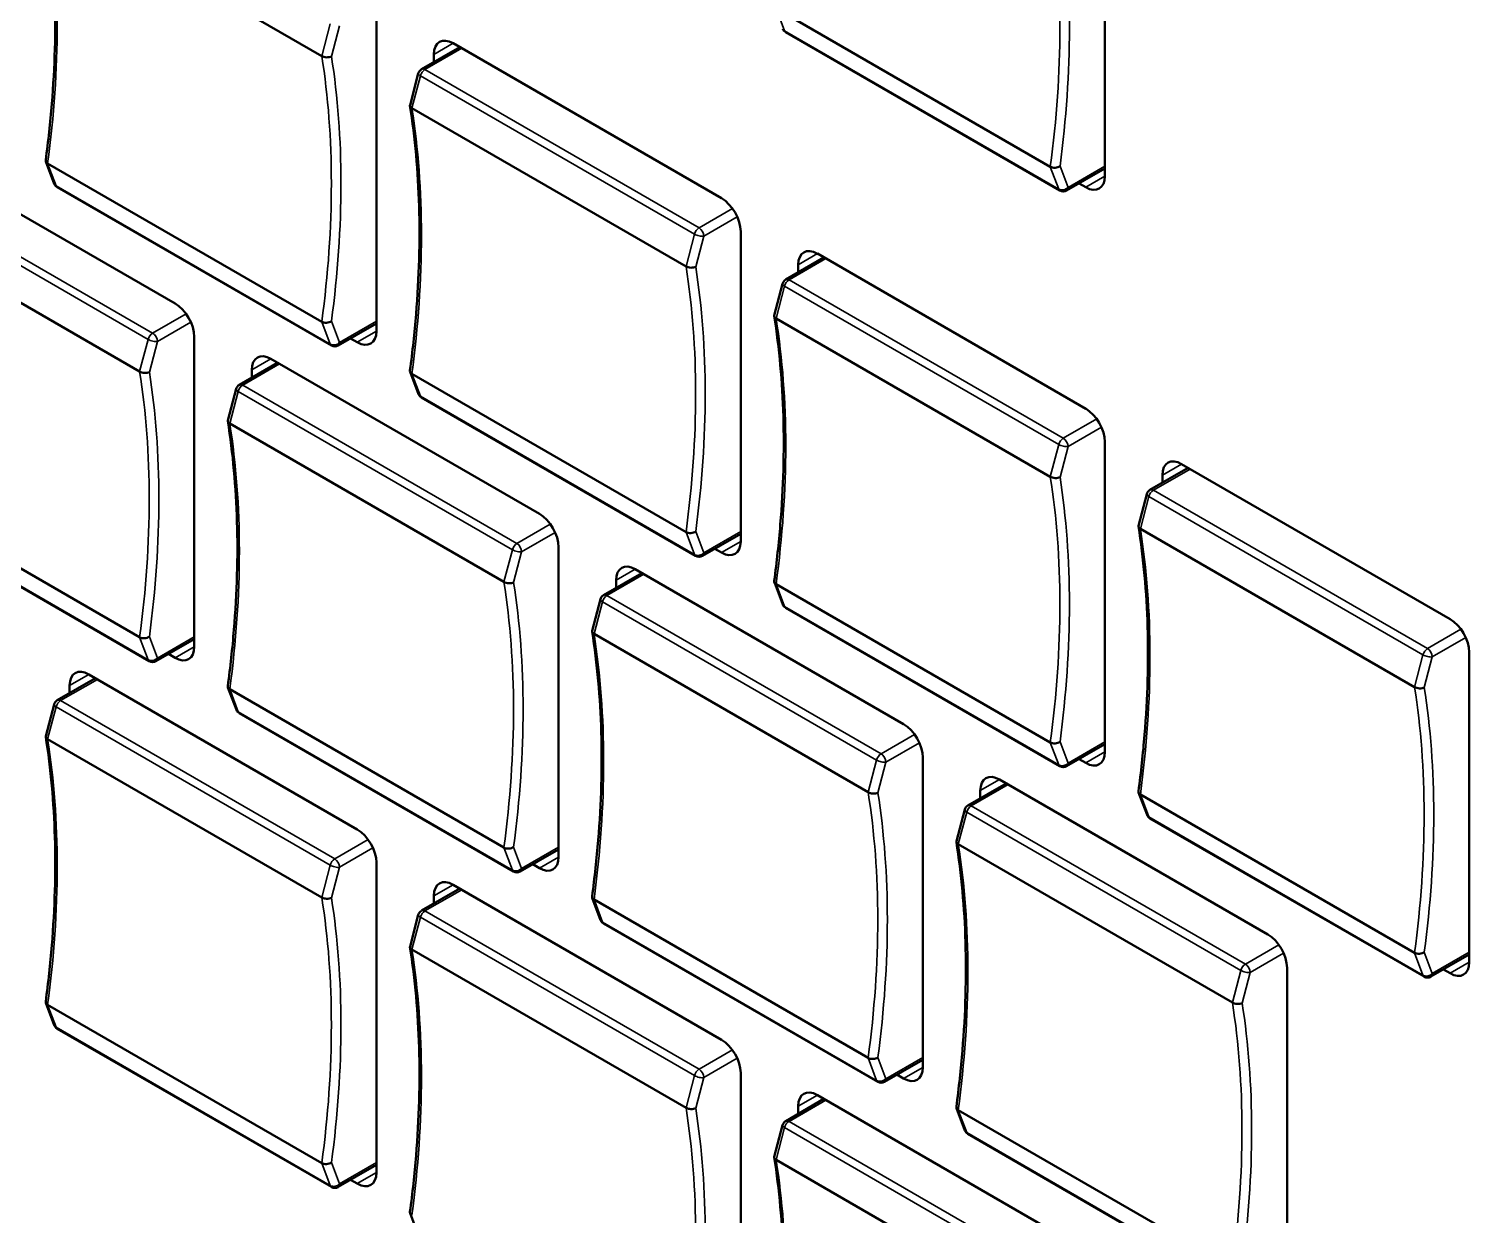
# Model space of a CAD drawing. Header units: millimetres. Extents: x 3103 to 5051, y 917 to 1856.
# Drawn here: x 3992 to 4045.1, y 1647.4 to 1691.2 of the extents above; entities that cross this region are included whole.
import ezdxf

# ---------------------------------------------------------------- set-up
doc = ezdxf.new("R2010")
doc.units = ezdxf.units.MM
doc.header["$LTSCALE"] = 1.8
doc.layers.add('외형선(ISO)', color=7, linetype='Continuous', lineweight=50)
doc.layers.add('좁은 외형선(ISO)', color=7, linetype='Continuous', lineweight=35)

msp = doc.modelspace()

# ---------------------------------------------------------------- linework, layer by layer
at = {"layer": '외형선(ISO)'}
for p, q in [((4031.669, 1697.168), (4031.669, 1685.737)), ((3992.672, 1696.004), (4002.784, 1690.166)), ((4029.654, 1686.084), (4019.542, 1691.922)), ((4004.799, 1691.452), (4004.799, 1680.021)), ((4030.007, 1685.204), (4019.895, 1691.042)), ((4007.872, 1690.494), (4006.46, 1689.679)), ((4007.627, 1690.636), (4017.527, 1684.92)), ((4006.92, 1689.944), (4006.92, 1690.227)), ((4006.038, 1688.361), (4006.343, 1689.526)), ((4006.107, 1688.247), (4016.219, 1682.409)), ((3987.475, 1686.757), (3997.374, 1681.042)), ((3992.916, 1685.455), (3992.607, 1686.277)), ((4002.784, 1680.368), (3992.672, 1686.206)), ((4031.669, 1686.019), (4030.257, 1685.204)), ((4003.137, 1679.489), (3993.025, 1685.327)), ((4030.962, 1685.328), (4030.717, 1685.47)), ((3985.955, 1684.369), (3996.066, 1678.531)), ((4018.234, 1683.695), (4018.234, 1672.264)), ((4021.307, 1682.737), (4019.895, 1681.922)), ((4021.062, 1682.879), (4030.962, 1677.163)), ((4020.355, 1682.188), (4020.355, 1682.471)), ((4019.473, 1680.604), (4019.778, 1681.769)), ((4019.542, 1680.491), (4029.654, 1674.653)), ((4004.799, 1680.304), (4003.387, 1679.489)), ((3998.081, 1679.817), (3998.081, 1668.386)), ((4004.092, 1679.613), (4003.847, 1679.754)), ((4001.155, 1678.859), (3999.743, 1678.044)), ((4000.91, 1679), (4010.809, 1673.285)), ((4000.203, 1678.309), (4000.203, 1678.592)), ((4006.351, 1677.698), (4006.042, 1678.52)), ((4016.219, 1672.611), (4006.107, 1678.449)), ((3999.32, 1676.726), (3999.626, 1677.891)), ((4016.572, 1671.732), (4006.46, 1677.57)), ((3999.39, 1676.612), (4009.501, 1670.774)), ((4031.669, 1675.939), (4031.669, 1664.508)), ((4034.497, 1675.122), (4044.397, 1669.407)), ((3996.066, 1668.733), (3985.955, 1674.571)), ((4034.742, 1674.981), (4033.33, 1674.165)), ((4033.79, 1674.431), (4033.79, 1674.714)), ((4032.908, 1672.847), (4033.213, 1674.012)), ((3996.419, 1667.854), (3986.308, 1673.692)), ((4018.234, 1672.547), (4016.822, 1671.732)), ((4032.977, 1672.734), (4043.089, 1666.896)), ((4011.516, 1672.06), (4011.516, 1660.629)), ((4017.527, 1671.856), (4017.282, 1671.998)), ((4014.59, 1671.102), (4013.178, 1670.287)), ((4013.638, 1670.553), (4013.638, 1670.836)), ((4014.345, 1671.244), (4024.244, 1665.528)), ((4019.786, 1669.942), (4019.477, 1670.763)), ((4029.654, 1664.855), (4019.542, 1670.693)), ((4012.755, 1668.969), (4013.061, 1670.134)), ((4030.007, 1663.975), (4019.895, 1669.813)), ((4012.825, 1668.856), (4022.936, 1663.018)), ((3998.081, 1668.669), (3996.669, 1667.854)), ((4045.104, 1668.182), (4045.104, 1656.751)), ((3997.374, 1667.978), (3997.129, 1668.119)), ((3994.437, 1667.224), (3993.025, 1666.409)), ((3994.192, 1667.365), (4004.092, 1661.65)), ((3993.485, 1666.674), (3993.485, 1666.957)), ((3999.634, 1666.063), (3999.324, 1666.885)), ((4009.501, 1660.976), (3999.39, 1666.814)), ((3992.603, 1665.091), (3992.908, 1666.256)), ((4009.854, 1660.097), (3999.743, 1665.935)), ((3992.672, 1664.977), (4002.784, 1659.139)), ((4031.669, 1664.791), (4030.257, 1663.975)), ((4024.951, 1664.304), (4024.951, 1652.873)), ((4030.962, 1664.099), (4030.717, 1664.241)), ((4027.78, 1663.487), (4037.679, 1657.772)), ((4028.025, 1663.346), (4026.613, 1662.53)), ((4027.073, 1662.796), (4027.073, 1663.079)), ((4033.221, 1662.185), (4032.912, 1663.007)), ((4043.089, 1657.098), (4032.977, 1662.936)), ((4026.19, 1661.212), (4026.496, 1662.377)), ((4043.442, 1656.219), (4033.33, 1662.056)), ((4011.516, 1660.912), (4010.104, 1660.097)), ((4026.26, 1661.099), (4036.371, 1655.261)), ((4004.799, 1660.425), (4004.799, 1648.994)), ((4010.809, 1660.221), (4010.564, 1660.362)), ((4007.872, 1659.467), (4006.46, 1658.652)), ((4006.92, 1658.918), (4006.92, 1659.2)), ((4007.627, 1659.609), (4017.527, 1653.893)), ((4013.069, 1658.307), (4012.759, 1659.128)), ((4022.936, 1653.22), (4012.825, 1659.058)), ((4006.038, 1657.334), (4006.343, 1658.499)), ((4023.289, 1652.34), (4013.178, 1658.178)), ((4006.107, 1657.22), (4016.219, 1651.382)), ((4045.104, 1657.034), (4043.692, 1656.219)), ((4038.387, 1656.547), (4038.387, 1645.116)), ((4044.397, 1656.343), (4044.152, 1656.484)), ((3992.916, 1654.428), (3992.607, 1655.25)), ((4002.784, 1649.341), (3992.672, 1655.179)), ((4003.137, 1648.462), (3993.025, 1654.3)), ((4024.951, 1653.155), (4023.539, 1652.34)), ((4018.234, 1652.668), (4018.234, 1641.238)), ((4024.244, 1652.464), (4023.999, 1652.606)), ((4021.307, 1651.711), (4019.895, 1650.895)), ((4021.062, 1651.852), (4030.962, 1646.136)), ((4020.355, 1651.161), (4020.355, 1651.444)), ((4026.504, 1650.55), (4026.194, 1651.372)), ((4036.371, 1645.463), (4026.26, 1651.301)), ((4019.473, 1649.577), (4019.778, 1650.742)), ((4036.724, 1644.583), (4026.613, 1650.421)), ((4004.799, 1649.277), (4003.387, 1648.462)), ((4019.542, 1649.464), (4029.654, 1643.626)), ((4004.092, 1648.586), (4003.847, 1648.727)), ((4006.351, 1646.671), (4006.042, 1647.493))]:
    msp.add_line(p, q, dxfattribs=at)
for centre, start, end in [((4020.02, 1691.259), 200.633, 240), ((4006.585, 1689.462), 120, 165.2953), ((3993.15, 1685.543), 200.633, 240), ((4030.132, 1685.421), 240, 300), ((4020.02, 1681.706), 120, 165.2953), ((4003.262, 1679.705), 240, 300), ((3999.868, 1677.827), 120, 165.2953), ((4006.585, 1677.786), 200.633, 240), ((4033.455, 1673.949), 120, 165.2953), ((4016.697, 1671.948), 240, 300), ((4013.303, 1670.071), 120, 165.2953), ((4020.02, 1670.03), 200.633, 240), ((3996.544, 1668.07), 240, 300), ((3993.15, 1666.192), 120, 165.2953), ((3999.868, 1666.151), 200.633, 240), ((4030.132, 1664.192), 240, 300), ((4026.738, 1662.314), 120, 165.2953), ((4033.455, 1662.273), 200.633, 240), ((4009.979, 1660.313), 240, 300), ((4006.585, 1658.435), 120, 165.2953), ((4013.303, 1658.395), 200.633, 240), ((4043.567, 1656.435), 240, 300), ((3993.15, 1654.516), 200.633, 240), ((4023.414, 1652.557), 240, 300), ((4020.02, 1650.679), 120, 165.2953), ((4026.738, 1650.638), 200.633, 240), ((4003.262, 1648.678), 240, 300)]:
    msp.add_arc(centre, 0.25, start, end, dxfattribs=at)
for centre, major_axis, ratio, start_param, end_param in [((4007.627, 1689.819), (-0.5, 0.866), 0.57735, 5.497787, 7.068583), ((4002.966, 1690.252), (-0.254, 0.013), 0.524375, 0.797221, 2.36824), ((4006.289, 1688.334), (-0.253, 0.013), 0.524877, 6.173838, 7.080849), ((3992.854, 1686.33), (-0.253, -0.029), 0.623662, 6.127199, 6.982922), ((4029.836, 1686.207), (-0.253, -0.029), 0.623673, 0.699798, 2.270817), ((4030.962, 1686.145), (0.5, -0.866), 0.57735, 5.497787, 7.068583), ((4017.527, 1684.104), (-0.5, 0.866), 0.57735, 3.926991, 5.497787), ((4021.062, 1682.062), (-0.5, 0.866), 0.57735, 5.497787, 7.068583), ((4016.401, 1682.496), (-0.254, 0.013), 0.524375, 0.797221, 2.36824), ((3997.374, 1680.225), (-0.5, 0.866), 0.57735, 3.926991, 5.497787), ((4002.966, 1680.492), (-0.253, -0.029), 0.623673, 0.699798, 2.270817), ((4019.724, 1680.577), (-0.253, 0.013), 0.524877, 6.173838, 7.080849), ((4004.092, 1680.429), (0.5, -0.866), 0.57735, 5.497787, 7.068583), ((4000.91, 1678.184), (-0.5, 0.866), 0.57735, 5.497787, 7.068583), ((3996.248, 1678.617), (-0.254, 0.013), 0.524375, 0.797221, 2.36824), ((4006.289, 1678.573), (-0.253, -0.029), 0.623662, 6.127199, 6.982922), ((3999.571, 1676.699), (-0.253, 0.013), 0.524877, 6.173838, 7.080849), ((4030.962, 1676.347), (-0.5, 0.866), 0.57735, 3.926991, 5.497787), ((4034.497, 1674.306), (-0.5, 0.866), 0.57735, 5.497787, 7.068583), ((4029.836, 1674.739), (-0.254, 0.013), 0.524375, 0.797221, 2.36824), ((4010.809, 1672.468), (-0.5, 0.866), 0.57735, 3.926991, 5.497787), ((4016.401, 1672.735), (-0.253, -0.029), 0.623673, 0.699798, 2.270817), ((4033.159, 1672.82), (-0.253, 0.013), 0.524877, 6.173838, 7.080849), ((4017.527, 1672.673), (0.5, -0.866), 0.57735, 5.497787, 7.068583), ((4014.345, 1670.427), (-0.5, 0.866), 0.57735, 5.497787, 7.068583), ((4009.683, 1670.861), (-0.254, 0.013), 0.524375, 0.797221, 2.36824), ((4019.724, 1670.816), (-0.253, -0.029), 0.623662, 6.127199, 6.982922), ((4044.397, 1668.59), (-0.5, 0.866), 0.57735, 3.926991, 5.497787), ((3996.248, 1668.857), (-0.253, -0.029), 0.623673, 0.699798, 2.270817), ((4013.006, 1668.942), (-0.253, 0.013), 0.524877, 6.173838, 7.080849), ((3997.374, 1668.794), (0.5, -0.866), 0.57735, 5.497787, 7.068583), ((3994.192, 1666.549), (-0.5, 0.866), 0.57735, 5.497787, 7.068583), ((3999.571, 1666.938), (-0.253, -0.029), 0.623662, 6.127199, 6.982922), ((4043.271, 1666.982), (-0.254, 0.013), 0.524375, 0.797221, 2.36824), ((4024.244, 1664.712), (-0.5, 0.866), 0.57735, 3.926991, 5.497787), ((3992.854, 1665.063), (-0.253, 0.013), 0.524877, 6.173838, 7.080849), ((4029.836, 1664.978), (-0.253, -0.029), 0.623673, 0.699798, 2.270817), ((4030.962, 1664.916), (0.5, -0.866), 0.57735, 5.497787, 7.068583), ((4027.78, 1662.671), (-0.5, 0.866), 0.57735, 5.497787, 7.068583), ((4023.118, 1663.104), (-0.254, 0.013), 0.524375, 0.797221, 2.36824), ((4033.159, 1663.06), (-0.253, -0.029), 0.623662, 6.127199, 6.982922), ((4004.092, 1660.833), (-0.5, 0.866), 0.57735, 3.926991, 5.497787), ((4009.683, 1661.1), (-0.253, -0.029), 0.623673, 0.699798, 2.270817), ((4026.441, 1661.185), (0.253, -0.013), 0.524877, 3.032245, 3.939256), ((4010.809, 1661.038), (0.5, -0.866), 0.57735, 5.497787, 7.068583), ((4007.627, 1658.792), (-0.5, 0.866), 0.57735, 5.497787, 7.068583), ((4002.966, 1659.225), (-0.254, 0.013), 0.524375, 0.797221, 2.36824), ((4013.006, 1659.181), (-0.253, -0.029), 0.623662, 6.127199, 6.982922), ((4037.679, 1656.955), (-0.5, 0.866), 0.57735, 3.926991, 5.497787), ((4006.289, 1657.307), (-0.253, 0.013), 0.524877, 6.173838, 7.080849), ((4043.271, 1657.222), (-0.253, -0.029), 0.623673, 0.699798, 2.270817), ((4044.397, 1657.159), (0.5, -0.866), 0.57735, 5.497787, 7.068583), ((3992.854, 1655.303), (-0.253, -0.029), 0.623662, 6.127199, 6.982922), ((4036.553, 1655.347), (0.254, -0.013), 0.524374, 3.938813, 5.509833), ((4017.527, 1653.077), (-0.5, 0.866), 0.57735, 3.926991, 5.497787), ((4023.118, 1653.343), (-0.253, -0.029), 0.623673, 0.699798, 2.270817), ((4024.244, 1653.281), (0.5, -0.866), 0.57735, 5.497787, 7.068583), ((4021.062, 1651.035), (-0.5, 0.866), 0.57735, 5.497787, 7.068583), ((4016.401, 1651.469), (-0.254, 0.013), 0.524375, 0.797221, 2.36824), ((4026.441, 1651.425), (0.253, 0.029), 0.623661, 2.985607, 3.841329), ((4019.724, 1649.55), (-0.253, 0.013), 0.524877, 6.173838, 7.080849), ((4002.966, 1649.465), (-0.253, -0.029), 0.623673, 0.699798, 2.270817), ((4004.092, 1649.402), (0.5, -0.866), 0.57735, 5.497787, 7.068583), ((4006.289, 1647.546), (-0.253, -0.029), 0.623662, 6.127199, 6.982922)]:
    msp.add_ellipse(centre, major_axis=major_axis, ratio=ratio, start_param=start_param, end_param=end_param, dxfattribs=at)
for points, knots in [([(3992.601, 1686.326), (3992.695, 1687.026), (3992.77, 1687.718), (3992.882, 1689.086), (3992.92, 1689.761), (3992.957, 1691.09), (3992.957, 1691.744), (3992.919, 1693.029), (3992.882, 1693.66), (3992.769, 1694.895), (3992.695, 1695.499), (3992.601, 1696.088)], [1.4051307, 1.4051307, 1.4051307, 1.4051307, 1.4714389, 1.4714389, 1.5377471, 1.5377471, 1.6040552, 1.6040552, 1.6703634, 1.6703634, 1.7366716, 1.7366716, 1.7366716, 1.7366716]), ([(4006.036, 1678.569), (4006.13, 1679.269), (4006.205, 1679.962), (4006.317, 1681.329), (4006.355, 1682.004), (4006.392, 1683.333), (4006.392, 1683.987), (4006.354, 1685.272), (4006.317, 1685.903), (4006.204, 1687.138), (4006.13, 1687.742), (4006.036, 1688.332)], [1.4051307, 1.4051307, 1.4051307, 1.4051307, 1.4714389, 1.4714389, 1.5377471, 1.5377471, 1.6040552, 1.6040552, 1.6703634, 1.6703634, 1.7366716, 1.7366716, 1.7366716, 1.7366716]), ([(4019.471, 1670.812), (4019.565, 1671.512), (4019.64, 1672.205), (4019.752, 1673.572), (4019.79, 1674.247), (4019.827, 1675.577), (4019.827, 1676.231), (4019.789, 1677.516), (4019.752, 1678.146), (4019.639, 1679.381), (4019.565, 1679.985), (4019.471, 1680.575)], [1.4051307, 1.4051307, 1.4051307, 1.4051307, 1.4714389, 1.4714389, 1.5377471, 1.5377471, 1.6040552, 1.6040552, 1.6703634, 1.6703634, 1.7366716, 1.7366716, 1.7366716, 1.7366716]), ([(3999.319, 1666.934), (3999.412, 1667.634), (3999.487, 1668.326), (3999.6, 1669.694), (3999.637, 1670.369), (3999.675, 1671.698), (3999.675, 1672.352), (3999.637, 1673.637), (3999.599, 1674.268), (3999.487, 1675.503), (3999.412, 1676.107), (3999.319, 1676.697)], [1.4051307, 1.4051307, 1.4051307, 1.4051307, 1.4714389, 1.4714389, 1.5377471, 1.5377471, 1.6040552, 1.6040552, 1.6703634, 1.6703634, 1.7366716, 1.7366716, 1.7366716, 1.7366716]), ([(4032.906, 1663.056), (4033, 1663.755), (4033.075, 1664.448), (4033.187, 1665.816), (4033.225, 1666.491), (4033.262, 1667.82), (4033.262, 1668.474), (4033.224, 1669.759), (4033.187, 1670.39), (4033.074, 1671.624), (4033, 1672.229), (4032.906, 1672.818)], [1.4051307, 1.4051307, 1.4051307, 1.4051307, 1.4714389, 1.4714389, 1.5377471, 1.5377471, 1.6040552, 1.6040552, 1.6703634, 1.6703634, 1.7366716, 1.7366716, 1.7366716, 1.7366716]), ([(4012.754, 1659.177), (4012.847, 1659.877), (4012.922, 1660.57), (4013.035, 1661.937), (4013.072, 1662.612), (4013.11, 1663.941), (4013.11, 1664.596), (4013.072, 1665.881), (4013.034, 1666.511), (4012.922, 1667.746), (4012.847, 1668.35), (4012.754, 1668.94)], [1.4051307, 1.4051307, 1.4051307, 1.4051307, 1.4714389, 1.4714389, 1.5377471, 1.5377471, 1.6040552, 1.6040552, 1.6703634, 1.6703634, 1.7366716, 1.7366716, 1.7366716, 1.7366716]), ([(3992.601, 1655.299), (3992.695, 1655.999), (3992.77, 1656.691), (3992.882, 1658.059), (3992.92, 1658.734), (3992.957, 1660.063), (3992.957, 1660.717), (3992.919, 1662.002), (3992.882, 1662.633), (3992.769, 1663.868), (3992.695, 1664.472), (3992.601, 1665.062)], [1.4051307, 1.4051307, 1.4051307, 1.4051307, 1.4714389, 1.4714389, 1.5377471, 1.5377471, 1.6040552, 1.6040552, 1.6703634, 1.6703634, 1.7366716, 1.7366716, 1.7366716, 1.7366716]), ([(4026.189, 1651.42), (4026.282, 1652.12), (4026.357, 1652.813), (4026.47, 1654.181), (4026.507, 1654.856), (4026.545, 1656.185), (4026.545, 1656.839), (4026.507, 1658.124), (4026.469, 1658.755), (4026.357, 1659.989), (4026.282, 1660.594), (4026.189, 1661.183)], [4.5467234, 4.5467234, 4.5467234, 4.5467234, 4.6130316, 4.6130316, 4.6793397, 4.6793397, 4.7456479, 4.7456479, 4.811956, 4.811956, 4.8782642, 4.8782642, 4.8782642, 4.8782642]), ([(4006.036, 1647.542), (4006.13, 1648.242), (4006.205, 1648.935), (4006.317, 1650.302), (4006.355, 1650.977), (4006.392, 1652.306), (4006.392, 1652.961), (4006.354, 1654.246), (4006.317, 1654.876), (4006.204, 1656.111), (4006.13, 1656.715), (4006.036, 1657.305)], [1.4051307, 1.4051307, 1.4051307, 1.4051307, 1.4714389, 1.4714389, 1.5377471, 1.5377471, 1.6040552, 1.6040552, 1.6703634, 1.6703634, 1.7366716, 1.7366716, 1.7366716, 1.7366716]), ([(4019.471, 1639.785), (4019.565, 1640.485), (4019.64, 1641.178), (4019.752, 1642.546), (4019.79, 1643.22), (4019.827, 1644.55), (4019.827, 1645.204), (4019.789, 1646.489), (4019.752, 1647.119), (4019.639, 1648.354), (4019.565, 1648.958), (4019.471, 1649.548)], [1.4051307, 1.4051307, 1.4051307, 1.4051307, 1.4714389, 1.4714389, 1.5377471, 1.5377471, 1.6040552, 1.6040552, 1.6703634, 1.6703634, 1.7366716, 1.7366716, 1.7366716, 1.7366716])]:
    msp.add_open_spline(points, degree=3, knots=knots, dxfattribs=at)
at = {"layer": '좁은 외형선(ISO)'}
for p, q in [((4019.854, 1691.094), (4019.542, 1691.922)), ((4003.095, 1691.354), (4002.784, 1690.166)), ((4003.142, 1690.15), (4003.439, 1691.279)), ((4029.965, 1685.256), (4019.854, 1691.094)), ((4006.92, 1690.227), (4007.627, 1690.636)), ((4006.585, 1689.666), (4007.946, 1690.452)), ((4006.107, 1688.247), (4006.419, 1689.435)), ((4006.419, 1689.435), (4016.53, 1683.597)), ((4016.697, 1683.828), (4006.585, 1689.666)), ((3996.544, 1679.95), (3986.433, 1685.788)), ((3992.984, 1685.378), (3992.672, 1686.206)), ((4029.654, 1686.084), (4029.965, 1685.256)), ((4030.309, 1685.319), (4030.012, 1686.105)), ((4031.669, 1686.104), (4030.309, 1685.319)), ((4031.669, 1685.737), (4030.962, 1685.328)), ((3986.266, 1685.556), (3996.378, 1679.719)), ((4003.095, 1679.54), (3992.984, 1685.378)), ((4017.931, 1684.541), (4016.697, 1683.828)), ((4016.874, 1683.522), (4018.107, 1684.235)), ((4016.53, 1683.597), (4016.219, 1682.409)), ((4016.577, 1682.394), (4016.874, 1683.522)), ((4020.02, 1681.91), (4021.381, 1682.695)), ((4020.355, 1682.471), (4021.062, 1682.879)), ((4019.542, 1680.491), (4019.854, 1681.678)), ((4019.854, 1681.678), (4029.965, 1675.84)), ((4030.132, 1676.072), (4020.02, 1681.91)), ((3997.778, 1680.662), (3996.544, 1679.95)), ((4003.439, 1679.603), (4003.142, 1680.39)), ((4004.799, 1680.389), (4003.439, 1679.603)), ((3996.721, 1679.644), (3997.955, 1680.356)), ((4002.784, 1680.368), (4003.095, 1679.54)), ((4004.799, 1680.021), (4004.092, 1679.613)), ((3996.378, 1679.719), (3996.066, 1678.531)), ((3996.425, 1678.515), (3996.721, 1679.644)), ((3999.868, 1678.031), (4001.228, 1678.817)), ((4000.203, 1678.592), (4000.91, 1679)), ((4006.419, 1677.622), (4006.107, 1678.449)), ((3999.39, 1676.612), (3999.701, 1677.8)), ((3999.701, 1677.8), (4009.813, 1671.962)), ((4009.979, 1672.193), (3999.868, 1678.031)), ((4016.53, 1671.784), (4006.419, 1677.622)), ((4031.366, 1676.784), (4030.132, 1676.072)), ((4030.309, 1675.766), (4031.542, 1676.478)), ((4029.965, 1675.84), (4029.654, 1674.653)), ((4030.012, 1674.637), (4030.309, 1675.766)), ((4033.79, 1674.714), (4034.497, 1675.122)), ((4033.455, 1674.153), (4034.816, 1674.938)), ((4043.567, 1668.315), (4033.455, 1674.153)), ((3996.378, 1667.905), (3986.266, 1673.743)), ((4032.977, 1672.734), (4033.289, 1673.921)), ((4033.289, 1673.921), (4043.4, 1668.083)), ((4011.213, 1672.906), (4009.979, 1672.193)), ((4010.156, 1671.887), (4011.39, 1672.6)), ((4016.219, 1672.611), (4016.53, 1671.784)), ((4016.874, 1671.846), (4016.577, 1672.633)), ((4018.234, 1672.632), (4016.874, 1671.846)), ((4009.813, 1671.962), (4009.501, 1670.774)), ((4009.86, 1670.759), (4010.156, 1671.887)), ((4018.234, 1672.264), (4017.527, 1671.856)), ((4013.303, 1670.275), (4014.663, 1671.06)), ((4013.638, 1670.836), (4014.345, 1671.244)), ((4019.854, 1669.865), (4019.542, 1670.693)), ((4012.825, 1668.856), (4013.136, 1670.043)), ((4013.136, 1670.043), (4023.248, 1664.205)), ((4023.414, 1664.437), (4013.303, 1670.275)), ((4029.965, 1664.027), (4019.854, 1669.865)), ((3996.066, 1668.733), (3996.378, 1667.905)), ((3996.721, 1667.968), (3996.425, 1668.755)), ((3998.081, 1668.753), (3996.721, 1667.968)), ((4044.801, 1669.027), (4043.567, 1668.315)), ((4043.744, 1668.009), (4044.977, 1668.721)), ((3998.081, 1668.386), (3997.374, 1667.978)), ((4043.4, 1668.083), (4043.089, 1666.896)), ((4043.447, 1666.88), (4043.744, 1668.009)), ((3993.15, 1666.396), (3994.511, 1667.182)), ((3993.485, 1666.957), (3994.192, 1667.365)), ((3999.701, 1665.987), (3999.39, 1666.814)), ((3992.672, 1664.977), (3992.984, 1666.165)), ((3992.984, 1666.165), (4003.095, 1660.327)), ((4003.262, 1660.558), (3993.15, 1666.396)), ((4009.813, 1660.149), (3999.701, 1665.987)), ((4024.648, 1665.149), (4023.414, 1664.437)), ((4023.591, 1664.131), (4024.825, 1664.843)), ((4029.654, 1664.855), (4029.965, 1664.027)), ((4030.309, 1664.09), (4030.012, 1664.876)), ((4031.669, 1664.875), (4030.309, 1664.09)), ((4031.669, 1664.508), (4030.962, 1664.099)), ((4023.248, 1664.205), (4022.936, 1663.018)), ((4023.295, 1663.002), (4023.591, 1664.131)), ((4027.073, 1663.079), (4027.78, 1663.487)), ((4026.738, 1662.518), (4028.098, 1663.303)), ((4033.289, 1662.108), (4032.977, 1662.936)), ((4036.849, 1656.68), (4026.738, 1662.518)), ((4026.26, 1661.099), (4026.571, 1662.286)), ((4026.571, 1662.286), (4036.683, 1656.448)), ((4043.4, 1656.27), (4033.289, 1662.108)), ((4004.496, 1661.271), (4003.262, 1660.558)), ((4003.439, 1660.252), (4004.672, 1660.964)), ((4009.501, 1660.976), (4009.813, 1660.149)), ((4010.156, 1660.211), (4009.86, 1660.998)), ((4011.516, 1660.997), (4010.156, 1660.211)), ((4003.095, 1660.327), (4002.784, 1659.139)), ((4003.142, 1659.123), (4003.439, 1660.252)), ((4011.516, 1660.629), (4010.809, 1660.221)), ((4006.585, 1658.64), (4007.946, 1659.425)), ((4006.92, 1659.2), (4007.627, 1659.609)), ((4016.697, 1652.802), (4006.585, 1658.64)), ((4013.136, 1658.23), (4012.825, 1659.058)), ((4006.107, 1657.22), (4006.419, 1658.408)), ((4006.419, 1658.408), (4016.53, 1652.57)), ((4023.248, 1652.392), (4013.136, 1658.23)), ((4038.083, 1657.392), (4036.849, 1656.68)), ((4037.026, 1656.374), (4038.26, 1657.086)), ((4043.089, 1657.098), (4043.4, 1656.27)), ((4043.744, 1656.333), (4043.447, 1657.12)), ((4045.104, 1657.118), (4043.744, 1656.333)), ((4045.104, 1656.751), (4044.397, 1656.343)), ((4036.683, 1656.448), (4036.371, 1655.261)), ((4036.73, 1655.245), (4037.026, 1656.374)), ((3992.984, 1654.351), (3992.672, 1655.179)), ((4003.095, 1648.514), (3992.984, 1654.351)), ((4017.931, 1653.514), (4016.697, 1652.802)), ((4016.874, 1652.495), (4018.107, 1653.208)), ((4022.936, 1653.22), (4023.248, 1652.392)), ((4023.591, 1652.455), (4023.295, 1653.241)), ((4024.951, 1653.24), (4023.591, 1652.455)), ((4024.951, 1652.873), (4024.244, 1652.464)), ((4016.53, 1652.57), (4016.219, 1651.382)), ((4016.577, 1651.367), (4016.874, 1652.495)), ((4020.355, 1651.444), (4021.062, 1651.852)), ((4020.02, 1650.883), (4021.381, 1651.668)), ((4026.571, 1650.473), (4026.26, 1651.301)), ((4019.542, 1649.464), (4019.854, 1650.651)), ((4019.854, 1650.651), (4029.965, 1644.813)), ((4030.132, 1645.045), (4020.02, 1650.883)), ((4036.683, 1644.635), (4026.571, 1650.473)), ((4002.784, 1649.341), (4003.095, 1648.514)), ((4003.439, 1648.576), (4003.142, 1649.363)), ((4004.799, 1649.362), (4003.439, 1648.576)), ((4004.799, 1648.994), (4004.092, 1648.586))]:
    msp.add_line(p, q, dxfattribs=at)
for centre, major_axis, ratio, start_param, end_param in [((3967.393, 1676.51), (18.125, 31.393), 0.57735, 5.331505, 5.66407), ((4004.375, 1676.388), (-18.125, -31.393), 0.57735, 2.189912, 2.522477), ((4004.551, 1676.286), (18.25, 31.61), 0.57735, 5.33329, 5.662284), ((4020.02, 1691.259), (-0.234, -0.088), 0.737899, 0, 0.544385), ((4020.02, 1691.259), (-0.125, -0.217), 0.57735, 5.840811, 6.283185), ((3977.505, 1670.672), (-18.125, -31.393), 0.57735, 2.189912, 2.522477), ((3977.681, 1670.57), (18.25, 31.61), 0.57735, 5.33329, 5.662284), ((4006.585, 1689.462), (-0.242, 0.063), 0.349531, 0, 0.906864), ((4006.585, 1689.462), (-0.125, -0.217), 0.57735, 3.926991, 5.154763), ((4006.585, 1689.462), (-0.125, 0.217), 0.57735, 5.497787, 6.283185), ((3980.828, 1668.753), (18.125, 31.393), 0.57735, 5.331505, 5.66407), ((3993.15, 1685.543), (-0.234, -0.088), 0.737899, 0, 0.544385), ((3993.15, 1685.543), (-0.125, -0.217), 0.57735, 5.840811, 6.283185), ((4030.132, 1685.421), (0.234, 0.088), 0.737899, 3.685977, 5.256774), ((4030.132, 1685.421), (-0.125, -0.217), 0.57735, 5.840811, 6.283185), ((4030.132, 1685.421), (0.125, -0.217), 0.57735, 0, 0.785398), ((4016.697, 1683.624), (0.125, 0.217), 0.57735, 0.785398, 2.013171), ((4016.697, 1683.624), (-0.242, 0.063), 0.349531, 0.906864, 2.477661), ((4016.697, 1683.624), (-0.125, 0.217), 0.57735, 3.926991, 5.497787), ((3990.94, 1662.915), (-18.125, -31.393), 0.57735, 2.189912, 2.522477), ((3991.116, 1662.813), (18.25, 31.61), 0.57735, 5.33329, 5.662284), ((4020.02, 1681.706), (-0.242, 0.063), 0.349531, 0, 0.906864), ((4020.02, 1681.706), (-0.125, -0.217), 0.57735, 3.926991, 5.154763), ((4020.02, 1681.706), (-0.125, 0.217), 0.57735, 5.497787, 6.283185), ((3994.263, 1660.997), (18.125, 31.393), 0.57735, 5.331505, 5.66407), ((3996.544, 1679.746), (0.125, 0.217), 0.57735, 0.785398, 2.013171), ((3996.544, 1679.746), (-0.125, 0.217), 0.57735, 3.926991, 5.497787), ((3996.544, 1679.746), (-0.242, 0.063), 0.349531, 0.906864, 2.477661), ((4003.262, 1679.705), (0.234, 0.088), 0.737899, 3.685977, 5.256774), ((4003.262, 1679.705), (-0.125, -0.217), 0.57735, 5.840811, 6.283185), ((4003.262, 1679.705), (0.125, -0.217), 0.57735, 0, 0.785398), ((3970.787, 1659.037), (-18.125, -31.393), 0.57735, 2.189912, 2.522477), ((3970.964, 1658.935), (18.25, 31.61), 0.57735, 5.33329, 5.662284), ((3999.868, 1677.827), (-0.242, 0.063), 0.349531, 0, 0.906864), ((3999.868, 1677.827), (-0.125, -0.217), 0.57735, 3.926991, 5.154763), ((3999.868, 1677.827), (-0.125, 0.217), 0.57735, 5.497787, 6.283185), ((4006.585, 1677.786), (-0.234, -0.088), 0.737899, 0, 0.544385), ((4006.585, 1677.786), (-0.125, -0.217), 0.57735, 5.840811, 6.283185), ((3974.111, 1657.118), (18.125, 31.393), 0.57735, 5.331505, 5.66407), ((4030.132, 1675.868), (0.125, 0.217), 0.57735, 0.785398, 2.013171), ((4030.132, 1675.868), (-0.242, 0.063), 0.349531, 0.906864, 2.477661), ((4030.132, 1675.868), (-0.125, 0.217), 0.57735, 3.926991, 5.497787), ((4004.375, 1655.159), (-18.125, -31.393), 0.57735, 2.189912, 2.522477), ((4004.551, 1655.057), (18.25, 31.61), 0.57735, 5.33329, 5.662284), ((4033.455, 1673.949), (-0.242, 0.063), 0.349531, 0, 0.906864), ((4033.455, 1673.949), (-0.125, -0.217), 0.57735, 3.926991, 5.154763), ((4033.455, 1673.949), (-0.125, 0.217), 0.57735, 5.497787, 6.283185), ((4007.698, 1653.24), (18.125, 31.393), 0.57735, 5.331505, 5.66407), ((4009.979, 1671.989), (0.125, 0.217), 0.57735, 0.785398, 2.013171), ((4009.979, 1671.989), (-0.242, 0.063), 0.349531, 0.906864, 2.477661), ((4009.979, 1671.989), (-0.125, 0.217), 0.57735, 3.926991, 5.497787), ((4016.697, 1671.948), (0.234, 0.088), 0.737899, 3.685977, 5.256774), ((4016.697, 1671.948), (-0.125, -0.217), 0.57735, 5.840811, 6.283185), ((4016.697, 1671.948), (0.125, -0.217), 0.57735, 0, 0.785398), ((3984.222, 1651.28), (-18.125, -31.393), 0.57735, 2.189912, 2.522477), ((3984.399, 1651.178), (18.25, 31.61), 0.57735, 5.33329, 5.662284), ((4013.303, 1670.071), (-0.125, 0.217), 0.57735, 5.497787, 6.283185), ((4013.303, 1670.071), (-0.242, 0.063), 0.349531, 0, 0.906864), ((4013.303, 1670.071), (-0.125, -0.217), 0.57735, 3.926991, 5.154763), ((4020.02, 1670.03), (-0.234, -0.088), 0.737899, 0, 0.544385), ((4020.02, 1670.03), (-0.125, -0.217), 0.57735, 5.840811, 6.283185), ((3987.546, 1649.362), (18.125, 31.393), 0.57735, 5.331505, 5.66407), ((4043.567, 1668.111), (0.125, 0.217), 0.57735, 0.785398, 2.013171), ((4043.567, 1668.111), (-0.125, 0.217), 0.57735, 3.926991, 5.497787), ((3996.544, 1668.07), (0.234, 0.088), 0.737899, 3.685977, 5.256774), ((3996.544, 1668.07), (-0.125, -0.217), 0.57735, 5.840811, 6.283185), ((3996.544, 1668.07), (0.125, -0.217), 0.57735, 0, 0.785398), ((4043.567, 1668.111), (-0.242, 0.063), 0.349531, 0.906864, 2.477661), ((4017.81, 1647.402), (-18.125, -31.393), 0.57735, 2.189912, 2.522477), ((4017.986, 1647.3), (18.25, 31.61), 0.57735, 5.33329, 5.662284), ((3993.15, 1666.192), (-0.242, 0.063), 0.349531, 0, 0.906864), ((3993.15, 1666.192), (-0.125, -0.217), 0.57735, 3.926991, 5.154763), ((3993.15, 1666.192), (-0.125, 0.217), 0.57735, 5.497787, 6.283185), ((3999.868, 1666.151), (-0.234, -0.088), 0.737899, 0, 0.544385), ((3999.868, 1666.151), (-0.125, -0.217), 0.57735, 5.840811, 6.283185), ((3967.393, 1645.483), (18.125, 31.393), 0.57735, 5.331505, 5.66407), ((4023.414, 1664.233), (0.125, 0.217), 0.57735, 0.785398, 2.013171), ((4023.414, 1664.233), (-0.242, 0.063), 0.349531, 0.906864, 2.477661), ((4023.414, 1664.233), (-0.125, 0.217), 0.57735, 3.926991, 5.497787), ((4030.132, 1664.192), (0.234, 0.088), 0.737899, 3.685977, 5.256774), ((4030.132, 1664.192), (-0.125, -0.217), 0.57735, 5.840811, 6.283185), ((4030.132, 1664.192), (0.125, -0.217), 0.57735, 0, 0.785398), ((3997.657, 1643.524), (-18.125, -31.393), 0.57735, 2.189912, 2.522477), ((3997.834, 1643.422), (18.25, 31.61), 0.57735, 5.33329, 5.662284), ((4026.738, 1662.314), (-0.242, 0.063), 0.349531, 0, 0.906864), ((4026.738, 1662.314), (-0.125, -0.217), 0.57735, 3.926991, 5.154763), ((4026.738, 1662.314), (-0.125, 0.217), 0.57735, 5.497787, 6.283185), ((4033.455, 1662.273), (-0.234, -0.088), 0.737899, 0, 0.544385), ((4033.455, 1662.273), (-0.125, -0.217), 0.57735, 5.840811, 6.283185), ((4000.981, 1641.605), (18.125, 31.393), 0.57735, 5.331505, 5.66407), ((4003.262, 1660.354), (0.125, 0.217), 0.57735, 0.785398, 2.013171), ((4003.262, 1660.354), (-0.242, 0.063), 0.349531, 0.906864, 2.477661), ((4003.262, 1660.354), (-0.125, 0.217), 0.57735, 3.926991, 5.497787), ((4009.979, 1660.313), (0.234, 0.088), 0.737899, 3.685977, 5.256774), ((4009.979, 1660.313), (0.125, -0.217), 0.57735, 0, 0.785398), ((4009.979, 1660.313), (-0.125, -0.217), 0.57735, 5.840811, 6.283185), ((3977.505, 1639.645), (-18.125, -31.393), 0.57735, 2.189912, 2.522477), ((3977.681, 1639.543), (18.25, 31.61), 0.57735, 5.33329, 5.662284), ((4006.585, 1658.435), (-0.125, -0.217), 0.57735, 3.926991, 5.154763), ((4006.585, 1658.435), (-0.125, 0.217), 0.57735, 5.497787, 6.283185), ((4006.585, 1658.435), (-0.242, 0.063), 0.349531, 0, 0.906864), ((4013.303, 1658.395), (-0.234, -0.088), 0.737899, 0, 0.544385), ((4013.303, 1658.395), (-0.125, -0.217), 0.57735, 5.840811, 6.283185), ((3980.828, 1637.727), (18.125, 31.393), 0.57735, 5.331505, 5.66407), ((4036.849, 1656.476), (0.125, 0.217), 0.57735, 0.785398, 2.013171), ((4036.849, 1656.476), (-0.125, 0.217), 0.57735, 3.926991, 5.497787), ((4036.849, 1656.476), (-0.242, 0.063), 0.349531, 0.906864, 2.477661), ((4043.567, 1656.435), (0.234, 0.088), 0.737899, 3.685977, 5.256774), ((4043.567, 1656.435), (-0.125, -0.217), 0.57735, 5.840811, 6.283185), ((4043.567, 1656.435), (0.125, -0.217), 0.57735, 0, 0.785398), ((4011.092, 1635.767), (-18.125, -31.393), 0.57735, 2.189912, 2.522477), ((4011.269, 1635.665), (18.25, 31.61), 0.57735, 5.33329, 5.662284), ((3993.15, 1654.516), (-0.234, -0.088), 0.737899, 0, 0.544385), ((3993.15, 1654.516), (-0.125, -0.217), 0.57735, 5.840811, 6.283185), ((4016.697, 1652.597), (0.125, 0.217), 0.57735, 0.785398, 2.013171), ((4016.697, 1652.597), (-0.125, 0.217), 0.57735, 3.926991, 5.497787), ((4016.697, 1652.597), (-0.242, 0.063), 0.349531, 0.906864, 2.477661), ((4023.414, 1652.557), (0.234, 0.088), 0.737899, 3.685977, 5.256774), ((4023.414, 1652.557), (-0.125, -0.217), 0.57735, 5.840811, 6.283185), ((4023.414, 1652.557), (0.125, -0.217), 0.57735, 0, 0.785398), ((3990.94, 1631.889), (-18.125, -31.393), 0.57735, 2.189912, 2.522477), ((3991.116, 1631.787), (18.25, 31.61), 0.57735, 5.33329, 5.662284), ((4020.02, 1650.679), (-0.242, 0.063), 0.349531, 0, 0.906864), ((4020.02, 1650.679), (-0.125, -0.217), 0.57735, 3.926991, 5.154763), ((4020.02, 1650.679), (-0.125, 0.217), 0.57735, 5.497787, 6.283185), ((4026.738, 1650.638), (-0.234, -0.088), 0.737899, 0, 0.544385), ((4026.738, 1650.638), (-0.125, -0.217), 0.57735, 5.840811, 6.283185), ((3994.263, 1629.97), (18.125, 31.393), 0.57735, 5.331505, 5.66407), ((4003.262, 1648.678), (0.234, 0.088), 0.737899, 3.685977, 5.256774), ((4003.262, 1648.678), (-0.125, -0.217), 0.57735, 5.840811, 6.283185), ((4003.262, 1648.678), (0.125, -0.217), 0.57735, 0, 0.785398)]:
    msp.add_ellipse(centre, major_axis=major_axis, ratio=ratio, start_param=start_param, end_param=end_param, dxfattribs=at)

doc.saveas('drawing.dxf')
